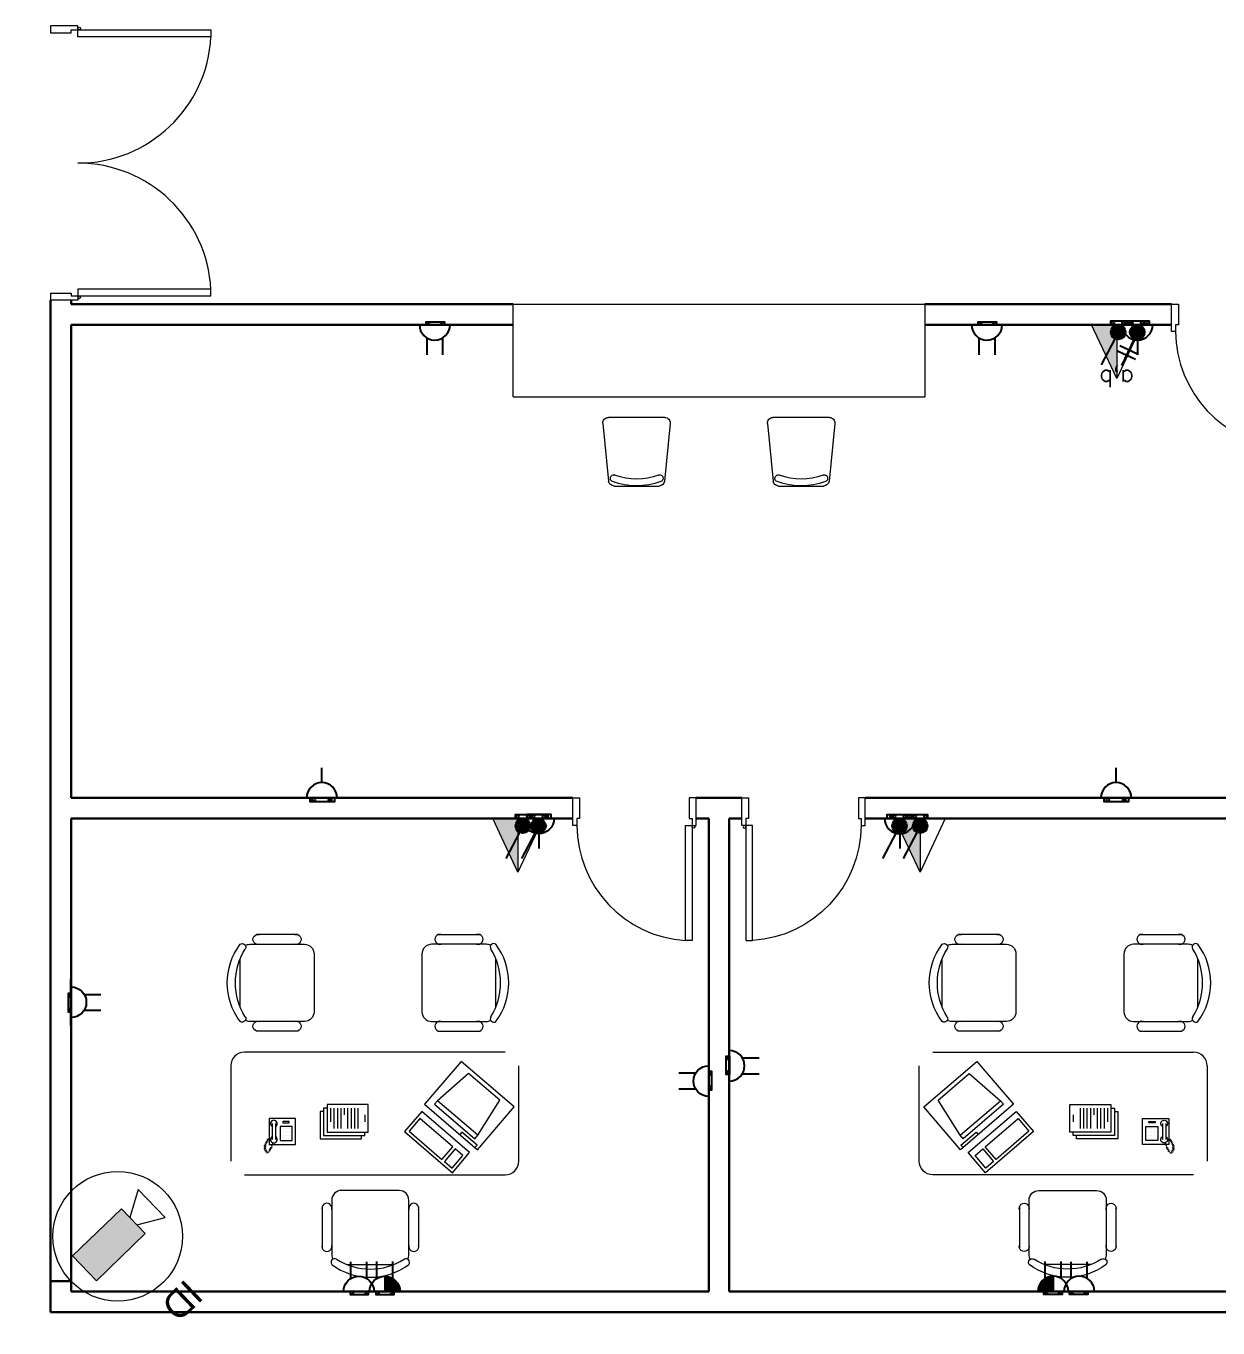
# Model space of a CAD drawing. Extents: x -15 to 148, y 313 to 399.
# Drawn here: x 45.95 to 54.64, y 348.41 to 357.9 of the extents above; entities that cross this region are included whole.
import ezdxf

# ---------------------------------------------------------------- set-up
doc = ezdxf.new("R2010")
doc.units = 0
doc.header["$LTSCALE"] = 0.15
doc.layers.get('0').update_dxf_attribs({"color": 252})
for name, color, linetype in [('0 BDH', 252, 'Continuous'), ('0 CCTV', 252, 'Continuous'), ('0 NAMES', 252, 'Continuous'), ('0 sockets', 252, 'Continuous'), ('0 sound', 252, 'Continuous'), ('CCTV', 4, 'Continuous'), ('E- Power- SYM', 4, 'Continuous'), ('E-SOCK', 2, 'Continuous'), ('E-TEXT', 3, 'Continuous'), ('Lighting Swiches Layer', 4, 'Continuous')]:
    doc.layers.add(name, color=color, linetype=linetype)
for name, color, linetype, lineweight in [('DOOR', 252, 'Continuous', 20), ('E-LT-CKT-NM', 7, 'Continuous', 30), ('FUR', 252, 'Continuous', 9), ('sofa', 252, 'Continuous', 9), ('T-CCTV', 7, 'Continuous', 0), ('T-STRUCTURED', 7, 'Continuous', 0), ('wall', 252, 'Continuous', 30)]:
    doc.layers.add(name, color=color, linetype=linetype, lineweight=lineweight)
doc.styles.add('E80', font='simplex.shx', dxfattribs={"height": 200})
doc.styles.add('SDC-TEXT-ARB', font='sdc-arb.shx')
pattern_1 = [(0, (0, 0), (0, 6.985), [5.08, -1.905]), (90, (0, 0), (-6.985, 4e-16), [5.08, -1.905])]

# ---------------------------------------------------------------- blocks, each defined once
blk = doc.blocks.new('RECTANG')
for p, q in [((1, 1), (0, 1)), ((0, 1), (0, 0)), ((1, 0), (1, 1)), ((0, 0), (1, 0))]:
    blk.add_line(p, q)
blk = doc.blocks.new('IBMAT', base_point=(61, 306))
for p, q in [((75, 307), (75, 306)), ((81, 307), (75, 307)), ((81, 306), (81, 307))]:
    blk.add_line(p, q)
at = {"xscale": 21, "yscale": 17, "zscale": 21}
blk.add_blockref('RECTANG', (61, 306), dxfattribs=at)
blk = doc.blocks.new('KEYBOARD', base_point=(60, 294))
for p, xscale, yscale, zscale in [((60, 294), 19, 8, 19), ((61, 295), 13, 5, 13), ((75, 295), 3, 5, 3)]:
    blk.add_blockref('RECTANG', p, dxfattribs=dict(xscale=xscale, yscale=yscale, zscale=zscale))
blk = doc.blocks.new('FNCOMP')
for p, q in [((-6.64, 16.23), (-8.5, 3.5)), ((6.08, 16.23), (-6.64, 16.23)), ((8, 3.5), (6.08, 16.23)), ((-8.5, 3.5), (-8.5, 2.04)), ((8, 3.5), (-8.5, 3.5)), ((-8.5, 2.04), (8, 2.04)), ((8, 2.04), (8, 3.5))]:
    blk.add_line(p, q)
at = {"xscale": 1.033846153846154, "yscale": 1.033846153846154, "zscale": 1.033846153846154}
for name, p in [('IBMAT', (-10.86, 0)), ('KEYBOARD', (-10.05, -10.5))]:
    blk.add_blockref(name, p, dxfattribs=at)
blk = doc.blocks.new('CHAIR7')
for p, q in [((5.12, 15.04), (17.88, 15.04)), ((0, 9), (0, -9)), ((20, 12), (3, 12)), ((23, -7.44), (23, 7.44)), ((3, -12), (20, -12)), ((5.12, -15), (17.88, -15))]:
    blk.add_line(p, q)
for centre, radius, start, end in [((5.56, 13.54), 1.56, 73.7398, 286.2602), ((17.44, 13.54), 1.56, 253.7398, 106.2602), ((22.34, 11.12), 1.1, 53.3099, 212.0274), ((3, 9), 3, 90, 180), ((20, 9), 3, 62.4156, 90), ((4.82, 0), 19.64, 327.5758, 32.4242), ((7, 0), 20, 323.1301, 36.8699), ((3, -9), 3, 180, 270), ((5.56, -13.5), 1.56, 73.7398, 286.2602), ((17.44, -13.5), 1.56, 253.7398, 106.2602), ((20, -9), 3, 270, 297.5844), ((22.34, -11.12), 1.1, 147.9726, 306.6901)]:
    blk.add_arc(centre, radius, start, end)
blk = doc.blocks.new('FNPHONE')
for p, q in [((-7.29, 6.54), (-7.29, 1.54)), ((-6.29, 6.54), (-6.29, 1.54)), ((-3.87, 4.85), (-3.87, 4.85)), ((-2.94, 4.85), (-2.94, 4.85)), ((-2, 4.85), (-2, 4.85)), ((-9.1, 0.22), (-9.7, 0.02)), ((-8.9, 0.62), (-9.5, 0.42)), ((-8.7, 1.02), (-9.3, 0.82)), ((-8.5, 1.42), (-9.1, 1.22)), ((-8.3, 1.82), (-8.9, 1.62)), ((-7.14, 0.56), (-7.5, -0.58)), ((-3.87, 3.91), (-3.87, 3.91)), ((-3.87, 2.97), (-3.87, 2.97)), ((-3.87, 2.03), (-3.87, 2.03)), ((-2.94, 3.91), (-2.94, 3.91)), ((-2.94, 2.97), (-2.94, 2.97)), ((-2.94, 2.03), (-2.94, 2.03)), ((-2, 3.91), (-2, 3.91)), ((-2, 2.97), (-2, 2.97)), ((-2, 2.03), (-2, 2.03)), ((-9.3, -0.18), (-9.9, -0.38)), ((-9.3, -0.58), (-9.9, -0.78)), ((-9.3, -0.98), (-9.9, -1.18)), ((-9.3, -1.38), (-9.9, -1.58)), ((-9.1, -1.78), (-9.7, -1.98)), ((-8.9, -2.18), (-9.5, -2.38)), ((-8.43, -2.46), (-9.03, -2.66)), ((-7.9, -1.98), (-8.5, -2.18)), ((-7.7, -1.58), (-8.3, -1.78)), ((-7.5, -1.18), (-8.1, -1.38)), ((-7.3, -0.78), (-7.9, -0.98))]:
    blk.add_line(p, q)
for centre, start, end in [((-6.79, 6.54), 298.4915, 241.5085), ((-6.79, 1.54), 118.4915, 61.5085)]:
    blk.add_arc(centre, 1.05, start, end)
for p, xscale, yscale, zscale in [((-8.21, 0), 8.20528234483245, 8.104073169521023, 8.20528234483245), ((-4.81, 1.25), 3.75, 4.375, 3.75), ((-4.03, 6.72), 2.03125, 0.46875, 2.03125)]:
    blk.add_blockref('RECTANG', p, dxfattribs=dict(xscale=xscale, yscale=yscale, zscale=zscale))
blk = doc.blocks.new('D90')
at = {"layer": 'DOOR'}
for points in [[(0.03, 0.2), (0.03, 1.04), (0.0783, 1.04), (0.0783, 0.2)], [(0.03, 0.2), (0, 0.2), (0, 0), (0.05, 0), (0.05, 0.15), (0.03, 0.15)], [(0.87, 0.2), (0.9, 0.2), (0.9, 0), (0.85, 0), (0.85, 0.15), (0.87, 0.15)]]:
    blk.add_lwpolyline(points, close=True, dxfattribs=at)
blk.add_circle((0.02, 0.21), 0.01, dxfattribs=at)
blk.add_arc((0.0251, 0.1967), 0.8449, 0.22177, 86.38894, dxfattribs=at)
blk = doc.blocks.new('Ch01')
at = {"layer": 'FUR'}
for p, q in [((-0.4994, -0.2046), (-0.4994, 0.207)), ((-0.4554, 0.2468), (-0.0354, 0.2048)), ((0.0006, 0.165), (0.0006, -0.1626)), ((-0.4554, -0.2444), (-0.0354, -0.2024))]:
    blk.add_line(p, q, dxfattribs=at)
for centre, radius, start, end in [((-0.4594, 0.207), 0.04, 84.28941, 180), ((-0.0551, 0.1676), 0.025, 20.52762, 200.52762), ((-0.0394, 0.165), 0.04, 0, 84.28941), ((-0.4994, 0.0012), 0.4494, 339.19348, 20.52762), ((-0.4994, 0.0012), 0.4994, 339.19348, 20.52762), ((-0.0559, -0.1673), 0.025, 159.19348, 339.19348), ((-0.0394, -0.1626), 0.04, 275.71059, 0), ((-0.4594, -0.2046), 0.04, 180, 275.71059)]:
    blk.add_arc(centre, radius, start, end, dxfattribs=at)
blk = doc.blocks.new('ARCH')
at = {"layer": 'DOOR'}
blk.add_line((46.125, 355.9552), (46.125, 355.9052), dxfattribs=at)
for points in [[(46.325, 357.8752), (46.325, 357.9052), (46.125, 357.9052), (46.125, 357.8552), (46.275, 357.8552), (46.275, 357.8752)], [(46.325, 357.8752), (47.295, 357.8752), (47.295, 357.8252), (46.325, 357.8252)], [(46.325, 355.9352), (47.295, 355.9352), (47.295, 355.9852), (46.325, 355.9852)], [(54.33, 355.675), (54.3, 355.675), (54.3, 355.875), (54.35, 355.875), (54.35, 355.725), (54.33, 355.725)]]:
    blk.add_lwpolyline(points, close=True, dxfattribs=at)
blk.add_lwpolyline([(46.125, 355.9552), (46.275, 355.9552), (46.275, 355.9352), (46.325, 355.9352), (46.325, 355.9052), (46.125, 355.9052)], dxfattribs=at)
for centre in [(46.335, 357.8852), (46.335, 355.9252)]:
    blk.add_circle(centre, 0.01, dxfattribs=at)
for centre, radius, start, end in [((46.325, 357.8752), 0.9713, 270, 357.04922), ((46.325, 355.9326), 0.9713, 2.95078, 90), ((55.1749, 355.6783), 0.8449, 180.22177, 266.38894)]:
    blk.add_arc(centre, radius, start, end, dxfattribs=at)
at = {"layer": 'sofa'}
for p, q in [((49.5, 355.875), (52.5, 355.875)), ((49.5, 355.2), (49.5, 355.875)), ((52.5, 355.875), (52.5, 355.2)), ((49.5, 355.2), (52.5, 355.2)), ((49.4406, 350.4214), (47.5406, 350.4214)), ((52.5594, 350.4214), (54.4594, 350.4214)), ((47.4406, 350.3214), (47.4406, 349.627)), ((54.5594, 350.3214), (54.5594, 349.627))]:
    blk.add_line(p, q, dxfattribs=at)
for points in [[(47.5406, 349.527), (49.4406, 349.527, 0.414214), (49.5406, 349.627), (49.5406, 350.3214)], [(54.4594, 349.527), (52.5594, 349.527, -0.414214), (52.4594, 349.627), (52.4594, 350.3214)]]:
    blk.add_lwpolyline(points, format="xyb", dxfattribs=at)
for points in [[(48.4421, 350.0386), (48.1421, 350.0386), (48.1421, 349.8386), (48.4421, 349.8386), (48.4421, 350.0386)], [(53.5579, 350.0386), (53.8579, 350.0386), (53.8579, 349.8386), (53.5579, 349.8386), (53.5579, 350.0386)], [(48.1171, 349.9886), (48.0921, 349.9886), (48.0921, 349.7886), (48.3921, 349.7886), (48.3921, 349.8136)], [(48.1421, 350.0136), (48.1171, 350.0136), (48.1171, 349.8136), (48.4171, 349.8136), (48.4171, 349.8386)], [(48.1671, 350.0136), (48.1671, 349.9136)], [(48.1921, 350.0136), (48.1921, 349.8636)], [(48.2171, 350.0136), (48.2171, 349.8636)], [(48.2421, 350.0136), (48.2421, 349.8636)], [(48.2671, 350.0136), (48.2671, 349.9636)], [(48.2921, 350.0136), (48.2921, 349.8636)], [(48.3171, 350.0136), (48.3171, 349.8636)], [(48.3421, 350.0136), (48.3421, 349.8636)], [(48.3671, 350.0136), (48.3671, 349.8636)], [(48.4171, 349.9636), (48.4171, 349.9136)], [(53.8579, 350.0136), (53.8829, 350.0136), (53.8829, 349.8136), (53.5829, 349.8136), (53.5829, 349.8386)], [(53.5829, 349.9636), (53.5829, 349.9136)], [(53.8829, 349.9886), (53.9079, 349.9886), (53.9079, 349.7886), (53.6079, 349.7886), (53.6079, 349.8136)], [(53.6329, 350.0136), (53.6329, 349.8636)], [(53.6579, 350.0136), (53.6579, 349.8636)], [(53.6829, 350.0136), (53.6829, 349.8636)], [(53.7079, 350.0136), (53.7079, 349.8636)], [(53.7329, 350.0136), (53.7329, 349.9636)], [(53.7579, 350.0136), (53.7579, 349.8636)], [(53.7829, 350.0136), (53.7829, 349.8636)], [(53.8079, 350.0136), (53.8079, 349.8636)], [(53.8329, 350.0136), (53.8329, 349.9136)]]:
    blk.add_lwpolyline(points, dxfattribs=at)
for centre, start, end in [((47.5406, 350.3214), 90, 180), ((54.4594, 350.3214), 0, 90)]:
    blk.add_arc(centre, 0.1, start, end, dxfattribs=at)
at = {"layer": 'wall'}
for p, q in [((46.125, 355.9052), (46.125, 355.2)), ((46.275, 355.9052), (46.275, 355.875)), ((49.5, 355.875), (46.275, 355.875)), ((54.3, 355.875), (52.5, 355.875)), ((49.5, 355.725), (46.275, 355.725)), ((46.275, 355.725), (46.275, 352.275)), ((54.3, 355.725), (52.5, 355.725)), ((46.125, 355.275), (46.125, 348.525)), ((49.9337, 352.275), (46.275, 352.275)), ((51.1663, 352.275), (50.8337, 352.275)), ((55.725, 352.275), (52.0663, 352.275)), ((46.275, 352.125), (46.275, 348.675)), ((49.9337, 352.125), (46.275, 352.125)), ((50.925, 352.125), (50.8337, 352.125)), ((50.925, 352.125), (50.925, 348.675)), ((51.075, 352.125), (51.075, 348.675)), ((51.1663, 352.125), (51.075, 352.125)), ((55.725, 352.125), (52.0663, 352.125)), ((46.275, 348.75), (46.125, 348.75)), ((46.275, 348.675), (50.925, 348.675)), ((51.075, 348.675), (55.8, 348.675)), ((46.125, 348.525), (55.8, 348.525))]:
    blk.add_line(p, q, dxfattribs=at)
at = {"layer": 'DOOR', "rotation": 180}
blk.add_blockref('D90', (50.8337, 352.275), dxfattribs=at)
at = {"layer": 'DOOR', "xscale": -1, "rotation": 180}
blk.add_blockref('D90', (51.1663, 352.275), dxfattribs=at)
at = {"layer": 'sofa', "yscale": 0.0234375, "zscale": 0.0234375}
for name, p, xscale in [('CHAIR7', (48.0471, 350.9262), -0.0234375), ('CHAIR7', (48.8342, 350.9262), 0.0234375), ('CHAIR7', (53.1658, 350.9262), -0.0234375), ('CHAIR7', (53.9529, 350.9262), 0.0234375), ('FNPHONE', (47.913, 349.7473), 0.0234375), ('FNPHONE', (54.087, 349.7473), -0.0234375)]:
    blk.add_blockref(name, p, dxfattribs=dict(at, xscale=xscale))
at = {"layer": 'sofa'}
for name, p, xscale, yscale, zscale, rotation in [('FNCOMP', (49.0451, 349.8751), 0.02343749999997079, 0.02343749999997079, 0.02343749999997079, 319.3987053547845), ('FNCOMP', (52.9549, 349.8751), -0.02343749999997079, 0.0234375, 0.0234375, 40.60129464521547), ('CHAIR7', (48.4572, 349.4124), 0.0234375, 0.0234375, 0.0234375, 270), ('CHAIR7', (53.5428, 349.4124), -0.0234375, 0.0234375, 0.0234375, 90)]:
    blk.add_blockref(name, p, dxfattribs=dict(at, xscale=xscale, yscale=yscale, zscale=zscale, rotation=rotation))
at = {"layer": 'wall', "xscale": -1, "rotation": 90}
for p in [(50.4001, 354.55), (51.6001, 354.55)]:
    blk.add_blockref('Ch01', p, dxfattribs=at)
blk = doc.blocks.new('s')
at = {"layer": '0 BDH', "linetype": 'ByBlock'}
h = blk.add_hatch(dxfattribs=at)
h.set_pattern_fill('ANGLE', color=2)
h.set_pattern_definition([(0, (-147.759, -393.318), (0, 6.985), [5.08, -1.905]), (90, (-147.759, -393.318), (-6.985, 4e-16), [5.08, -1.905])])
h.paths.add_polyline_path([(0.073, 0.002, 1), (0.054, 0.002, 1)])
at = {"layer": '0 BDH', "color": 6, "linetype": 'ByBlock'}
blk.add_lwpolyline([(-0.089, 0.015), (0.089, 0.015), (0.089, -0.015), (-0.089, -0.015)], close=True, dxfattribs=at)
for centre in [(-0.064, 0.002), (0.064, 0.002)]:
    blk.add_circle(centre, 0.00918, dxfattribs=at)
blk = doc.blocks.new('*U178')
at = {"layer": 'E-SOCK'}
for p, q in [((-0.077, -0.021), (-0.077, 0.142)), ((0.077, -0.021), (0.077, 0.142)), ((-0.223, -0.149), (0.223, -0.149))]:
    blk.add_line(p, q, dxfattribs=at)
blk.add_arc((0, -0.149), 0.149, 0, 180, dxfattribs=at)
at = {"layer": '0 BDH', "color": 6, "linetype": 'ByBlock'}
blk.add_blockref('s', (-0.005, -0.163), dxfattribs=at)
blk = doc.blocks.new('*U184')
at = {"layer": 'E-SOCK'}
h = blk.add_hatch(color=256, dxfattribs=at)
h.dxf.hatch_style = 1
h.paths.add_polyline_path([(0, 0.074, 0.414214), (-0.149, -0.074), (0, -0.074)])
for p, q in [((-0.077, 0.053), (-0.077, 0.217)), ((0.077, 0.053), (0.077, 0.217)), ((-0.223, -0.074), (0.223, -0.074))]:
    blk.add_line(p, q, dxfattribs=at)
blk.add_lwpolyline([(0, 0.074), (0, -0.074)], dxfattribs=at)
blk.add_arc((0, -0.074), 0.149, 0, 180, dxfattribs=at)
at = {"layer": '0 BDH', "color": 6, "linetype": 'ByBlock'}
blk.add_blockref('s', (-0.001, -0.089), dxfattribs=at)
blk = doc.blocks.new('*U165')
at = {"linetype": 'ByBlock'}
h = blk.add_hatch(dxfattribs=at)
h.set_pattern_fill('ANGLE', color=2)
h.set_pattern_definition([(0, (-301.6926, 2.516), (0, 6.985), [5.08, -1.905]), (90, (-301.6926, 2.516), (-6.985, 4e-16), [5.08, -1.905])])
h.paths.add_polyline_path([(87, -25, 1), (127, -25, 1)])
at = {"color": 6, "linetype": 'ByBlock'}
blk.add_lwpolyline([(-154, 0), (164, 0), (164, -52), (-154, -52)], close=True, dxfattribs=at)
for centre in [(-107, -25), (107, -25)]:
    blk.add_circle(centre, 20.1, dxfattribs=at)
at = {"layer": 'E-SOCK'}
for p, q in [((0, 200), (0, 395)), ((-300, 0), (300, 0))]:
    blk.add_line(p, q, dxfattribs=at)
blk.add_arc((0, 0), 200, 0, 180, dxfattribs=at)
blk = doc.blocks.new('11')
at = {"layer": 'Lighting Swiches Layer'}
blk.add_hatch(color=256, dxfattribs=at).paths.add_polyline_path([(77310, 15167, 1), (77089, 15167, 1)])
blk.add_line((77251, 15264), (77455, 15654), dxfattribs=at)
blk.add_circle((77200, 15167), 110, dxfattribs=at)
blk = doc.blocks.new('switch one way one gang')
at = {"linetype": 'ByBlock'}
h = blk.add_hatch(dxfattribs=at)
h.set_pattern_fill('ANGLE', color=2)
h.set_pattern_definition(pattern_1)
h.paths.add_polyline_path([(0.098, -0.05, 1), (0.16, -0.05, 1)])
h = blk.add_hatch(dxfattribs=at)
h.set_pattern_fill('ANGLE', color=2)
h.set_pattern_definition(pattern_1)
h.paths.add_polyline_path([(0.16, -0.05, 1), (0.098, -0.05, 1)])
at = {"color": 6, "linetype": 'ByBlock'}
blk.add_lwpolyline([(-0.179, 0), (0.179, 0), (0.179, -0.095), (-0.179, -0.095)], close=True, dxfattribs=at)
for centre in [(-0.129, -0.05), (0.129, -0.05)]:
    blk.add_circle(centre, 0.0311, dxfattribs=at)
at = {"layer": 'E- Power- SYM', "xscale": 0.001626735360157606, "yscale": 0.001626735360157606, "zscale": 0.001626735360157606}
blk.add_blockref('11', (-125.583, -24.493), dxfattribs=at)
blk = doc.blocks.new('switch one way two gang')
at = {"linetype": 'ByBlock'}
h = blk.add_hatch(dxfattribs=at)
h.set_pattern_fill('ANGLE', color=2)
h.set_pattern_definition([(0, (0.01, -0.0003), (0, 6.985), [5.08, -1.905]), (90, (0.01, -0.0003), (-6.985, 4e-16), [5.08, -1.905])])
h.paths.add_polyline_path([(0.17, -0.05, 1), (0.107, -0.05, 1)])
h = blk.add_hatch(dxfattribs=at)
h.set_pattern_fill('ANGLE', color=2)
h.set_pattern_definition(pattern_1)
h.paths.add_polyline_path([(0.107, -0.05, 1), (0.17, -0.05, 1)])
at = {"layer": 'Lighting Swiches Layer'}
blk.add_hatch(color=256, dxfattribs=at).paths.add_polyline_path([(0.179, 0.179, 1), (-0.179, 0.179, 1)])
at = {"color": 6, "linetype": 'ByBlock'}
blk.add_lwpolyline([(-0.169, 0), (0.189, 0), (0.189, -0.095), (-0.169, -0.095)], close=True, dxfattribs=at)
for centre in [(-0.119, -0.05), (0.139, -0.05)]:
    blk.add_circle(centre, 0.0311, dxfattribs=at)
at = {"layer": 'Lighting Swiches Layer'}
for p, q in [((0.077, 0.341), (0.384, 0.988)), ((-0.02, 0.721), (0.422, 0.511)), ((0.042, 0.847), (0.484, 0.637))]:
    blk.add_line(p, q, dxfattribs=at)
blk.add_circle((0, 0.179), 0.179, dxfattribs=at)
at = {"layer": 'E-TEXT', "style": 'E80'}
blk.add_text('a,b', height=0.408, rotation=360, dxfattribs=at).set_placement((0.081, 1.105))
blk = doc.blocks.new('DAR-DB112-B1-TI0003_dwg__U74-18406553-LEGEND')
at = {"layer": 'T-STRUCTURED'}
blk.add_hatch(color=256, dxfattribs=at).paths.add_polyline_path([(0, 0), (0, 294.7), (-137.5, 294.7)])
blk.add_line((0, 294.7), (0, 0), dxfattribs=at)
at = {"layer": 'T-STRUCTURED', "flags": 128}
blk.add_lwpolyline([(137.5, 294.7), (0, 0), (-137.5, 294.7)], close=True, dxfattribs=at)
blk = doc.blocks.new('data and tele')
at = {"xscale": 0.001331826653845942, "yscale": 0.001331826653845942, "zscale": 0.001331826653845942}
blk.add_blockref('DAR-DB112-B1-TI0003_dwg__U74-18406553-LEGEND', (0, -0.3925), dxfattribs=at)
blk = doc.blocks.new('LEGEND_dwg_CCTV DOME-1155345-TELECOMMUNICATION LEGEND_ GENERAL NOTES _SYMBOLS _ ABBREVIATIONS')
at = {"layer": 'T-CCTV'}
blk.add_hatch(color=256, dxfattribs=at).paths.add_polyline_path([(255, -95.2), (-120.1, -95.2), (-120.1, 95.2), (255, 95.2)], flags=0)
at = {"layer": 'T-CCTV', "flags": 128}
for points in [[(-120.1, 27.6), (-261.6, 107.6), (-261.6, -107.6), (-120.1, -27.6)], [(255, -95.2), (255, 95.2), (-120.1, 95.2), (-120.1, -95.2), (255, -95.2)]]:
    blk.add_lwpolyline(points, dxfattribs=at)
at = {"layer": 'T-CCTV'}
blk.add_circle((0, 0), 358.2, dxfattribs=at)
blk = doc.blocks.new('ID CAMERA')
at = {"layer": 'CCTV', "color": 6, "xscale": 1.150579243575653, "yscale": 1.150579243575653, "zscale": 1.150579243575653}
blk.add_blockref('LEGEND_dwg_CCTV DOME-1155345-TELECOMMUNICATION LEGEND_ GENERAL NOTES _SYMBOLS _ ABBREVIATIONS', (-412.1, 0), dxfattribs=at)
at = {"layer": 'E-LT-CKT-NM', "color": 1, "style": 'SDC-TEXT-ARB'}
blk.add_attdef('ID', (-539.4, 492.1), '', height=326.1, dxfattribs=at)

msp = doc.modelspace()

# ---------------------------------------------------------------- block references
at = {"layer": '0 CCTV', "color": 2}
ref = msp.add_blockref('ID CAMERA', (46.275, 348.75), dxfattribs=dict(at, xscale=0.001147, yscale=0.001147, zscale=0.001147, rotation=223.9708790521312))
ref.add_attrib('ID', 'ID', (47.1121, 348.7733), dxfattribs={"layer": 'E-LT-CKT-NM', "color": 1, "height": 0.2, "rotation": 223.97088, "style": 'SDC-TEXT-ARB'})
at = {"layer": '0 NAMES', "color": 6, "linetype": 'ByBlock', "xscale": 0.3, "yscale": 0.3, "zscale": 0.3, "rotation": 180}
for name, p in [('switch one way one gang', (53.911, 355.725)), ('switch one way two gang', (54.05, 355.725)), ('switch one way one gang', (49.5697, 352.125)), ('switch one way one gang', (49.6837, 352.125)), ('switch one way one gang', (52.3163, 352.125)), ('switch one way one gang', (52.467, 352.125))]:
    msp.add_blockref(name, p, dxfattribs=at)
at = {"layer": '0 sockets', "color": 3}
msp.add_blockref('ARCH', (0, 0), dxfattribs=at)
for name, p, xscale, yscale, zscale, rotation in [('*U178', (48.9271, 355.6136), 0.75, 0.75, 0.75, 180), ('*U178', (52.9535, 355.6136), 0.75, 0.75, 0.75, 180), ('*U165', (54.0518, 355.725), 0.0005570000000000001, 0.0005570000000000001, 0.0005570000000000001, 180), ('*U165', (49.6855, 352.125), -0.0005570000000000001, 0.0005570000000000001, 0.0005570000000000001, 180), ('*U165', (52.3181, 352.125), 0.0005570000000000001, 0.0005570000000000001, 0.0005570000000000001, 180), ('*U178', (46.3864, 350.7848), -0.75, 0.75, 0.75, 270), ('*U178', (51.1864, 350.3214), 0.75, 0.75, 0.75, 270), ('*U178', (50.8136, 350.21), -0.75, 0.75, 0.75, 90)]:
    msp.add_blockref(name, p, dxfattribs=dict(at, xscale=xscale, yscale=yscale, zscale=zscale, rotation=rotation))
for name, p, xscale, yscale, zscale in [('*U165', (48.1043, 352.275), 0.0005570000000000001, 0.0005570000000000001, 0.0005570000000000001), ('*U165', (53.8956, 352.275), 0.0005570000000000001, 0.0005570000000000001, 0.0005570000000000001), ('*U178', (48.3732, 348.7864), -0.75, 0.75, 0.75), ('*U184', (48.5632, 348.7307), -0.75, 0.75, 0.75), ('*U184', (53.4368, 348.7307), 0.75, 0.75, 0.75), ('*U178', (53.6268, 348.7864), 0.75, 0.75, 0.75)]:
    msp.add_blockref(name, p, dxfattribs=dict(at, xscale=xscale, yscale=yscale, zscale=zscale))
at = {"layer": '0 sound', "color": 3}
for p in [(53.9, 355.725), (49.5337, 352.125), (52.4663, 352.125)]:
    msp.add_blockref('data and tele', p, dxfattribs=at)

doc.saveas('drawing.dxf')
